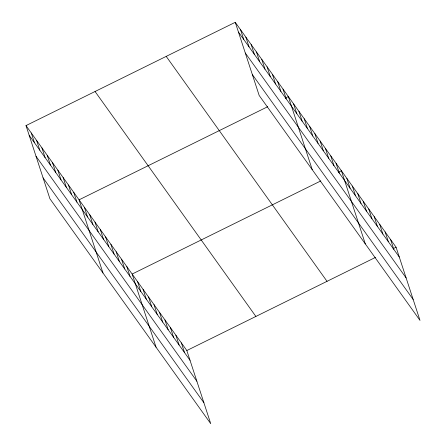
<?xml version="1.0" encoding="UTF-8"?>
<svg xmlns="http://www.w3.org/2000/svg" width="446" height="446" viewBox="0 0 446 446"><rect width="100%" height="100%" fill="white"/><g stroke="black" fill="none" stroke-linecap="round" stroke-linejoin="round"><path stroke-width="0.67" d="M25.996 125.594L186.829 350.534L210.746 423.7L49.913 198.76L25.996 125.594L235.254 22.3L396.087 247.24L420.004 320.406L259.171 95.466L235.254 22.3M267.734 106.694L79.07 199.825L102.987 272.991M285.301 98.025L288.328 96.531L312.245 169.697M320.808 180.925L132.144 274.056L156.061 347.222M338.375 172.256L341.402 170.762L365.319 243.929M186.829 350.534L375.493 257.403M393.06 248.734L396.087 247.24M238.448 32.067L399.281 257.007M245.289 52.99L406.116 277.93M252.33 74.543L413.163 299.483M166.202 56.386L327.029 281.326M95.054 91.508L255.887 316.448M29.191 135.361L190.024 360.301M36.031 156.284L196.859 381.224M43.072 177.837L203.906 402.777M390.618 239.591L393.812 249.359M385.149 231.942L388.343 241.71M379.68 224.293L382.874 234.066M374.216 216.645L377.405 226.417M368.747 209.001L371.936 218.769M363.278 201.352L366.473 211.12M357.809 193.703L361.004 203.471M352.34 186.054L355.534 195.822M346.871 178.406L350.065 188.179M336.094 163.336L339.289 173.104M330.787 155.916L333.982 165.683M325.48 148.49L328.674 158.258M320.172 141.07L323.367 150.837M314.865 133.644L318.059 143.411M309.557 126.224L312.752 135.991M304.25 118.798L307.445 128.565M298.943 111.377L302.137 121.145M293.635 103.951L296.83 113.719M283.02 89.105L286.215 98.878M277.713 81.685L280.908 91.452M272.406 74.259L275.6 84.032M267.098 66.839L270.293 76.606M261.791 59.413L264.985 69.186M256.483 51.992L259.678 61.76M251.176 44.567L254.371 54.34M245.869 37.146L249.063 46.914M240.561 29.72L243.756 39.493M181.36 342.885L184.555 352.652M175.891 335.236L179.086 345.003M170.422 327.587L173.617 337.36M164.959 319.944L168.148 329.711M159.49 312.295L162.679 322.062M154.021 304.646L157.215 314.413M148.551 296.997L151.746 306.764M143.082 289.348L146.277 299.115M137.613 281.699L140.808 291.472M126.837 266.63L130.031 276.397M121.529 259.21L124.724 268.977M116.222 251.784L119.416 261.551M110.915 244.363L114.109 254.131M105.607 236.938L108.802 246.705M100.3 229.517L103.494 239.285M94.992 222.091L98.187 231.859M89.685 214.671L92.879 224.438M84.378 207.245L87.572 217.018M73.763 192.399L76.957 202.172M68.455 184.978L71.65 194.746M63.148 177.553L66.343 187.326M57.841 170.132L61.035 179.9M52.533 162.706L55.728 172.479M47.226 155.286L50.42 165.053M41.918 147.86L45.113 157.633M36.611 140.44L39.806 150.207M31.304 133.019L34.498 142.787"/></g></svg>
